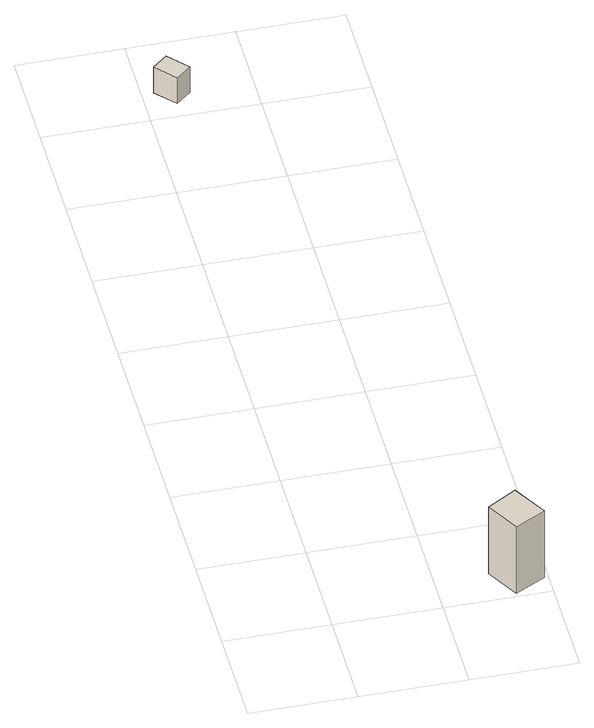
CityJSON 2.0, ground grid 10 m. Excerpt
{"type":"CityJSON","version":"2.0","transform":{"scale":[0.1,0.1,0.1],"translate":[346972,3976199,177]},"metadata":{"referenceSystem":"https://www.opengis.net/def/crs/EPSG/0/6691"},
"CityObjects":{
"building1":{"type":"Building","attributes":{"measuredHeight":7.7},"geometry":[{"type":"Solid","lod":"1","boundaries":[[[[0,1,2,3]],[[2,4,5,3]],[[1,6,4,2]],[[0,7,6,1]],[[3,5,7,0]],[[4,6,7,5]]]]}]},
"building2":{"type":"Building","attributes":{"measuredHeight":3},"geometry":[{"type":"Solid","lod":"1","boundaries":[[[[8,9,10,11]],[[10,12,13,11]],[[9,14,12,10]],[[8,15,14,9]],[[11,13,15,8]],[[12,14,15,13]]]]}]}
},
"vertices":[
[177,53,3],[196,20,3],[167,4,3],[149,36,3],[167,4,80],[149,36,80],[196,20,80],[177,53,80],
[23,740,10],[40,721,10],[26,709,10],[9,728,10],[26,709,40],[9,728,40],[40,721,40],[23,740,40]
]}
